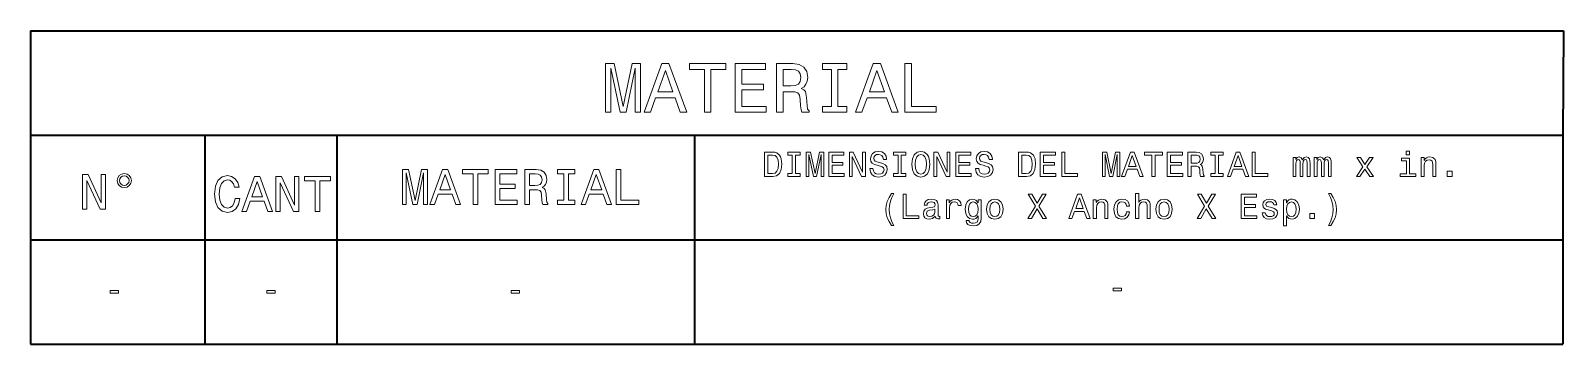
# Model space of a CAD drawing. Extents: x 14 to 2196, y -1968 to 1826.
# Drawn here: x 1814.6 to 2034.6, y 337.6 to 382.6 of the extents above; entities that cross this region are included whole.
import ezdxf

# ---------------------------------------------------------------- set-up
doc = ezdxf.new("R2010")
doc.units = 0

msp = doc.modelspace()

# ---------------------------------------------------------------- linework, layer by layer
at = {"color": 7, "lineweight": 35}
for p, q in [((1814.600342, 382.605743), (2034.600342, 382.605743)), ((1814.600342, 382.605743), (1814.600342, 367.605743)), ((2034.600342, 382.605743), (2034.520386, 367.605743)), ((1814.600342, 367.605743), (2034.520386, 367.605743)), ((1814.600342, 367.605743), (1814.600342, 337.605743)), ((1839.600342, 367.605743), (1839.600342, 337.605743)), ((1858.552002, 367.605743), (1858.552002, 337.605743)), ((1909.886597, 367.605743), (1909.886597, 337.605743)), ((2034.520386, 367.605743), (2034.520386, 337.605743)), ((1814.600342, 352.605743), (2034.520386, 352.605743)), ((1814.600342, 337.605743), (2034.520386, 337.605743))]:
    msp.add_line(p, q, dxfattribs=at)
at = {"color": 7, "lineweight": 13}
for points in [[(1897.114746, 370.892487), (1897.891357, 370.892487), (1897.891357, 377.246948), (1899.202637, 370.892487), (1900.070068, 370.892487), (1901.371216, 377.246948), (1901.371216, 370.892487), (1902.157959, 370.892487), (1902.157959, 377.892487), (1900.92749, 377.892487), (1899.636353, 371.719574), (1898.355347, 377.892487), (1897.114746, 377.892487)], [(1902.64209, 370.892487), (1903.570068, 370.892487), (1904.306396, 372.950134), (1907.100342, 372.950134), (1907.83667, 370.892487), (1908.78479, 370.892487), (1906.222778, 377.902588), (1905.19397, 377.902588)], [(1904.62915, 373.807465), (1905.708374, 376.893921), (1906.78772, 373.807465)], [(1911.316528, 370.892487), (1912.244385, 370.892487), (1912.244385, 377.045227), (1914.362549, 377.045227), (1914.362549, 377.892487), (1909.188232, 377.892487), (1909.188232, 377.045227), (1911.316528, 377.045227)], [(1915.734375, 370.892487), (1920.172363, 370.892487), (1920.172363, 371.739746), (1916.662354, 371.739746), (1916.662354, 374.110077), (1919.789062, 374.110077), (1919.789062, 374.947235), (1916.662354, 374.947235), (1916.662354, 377.045227), (1920.091675, 377.045227), (1920.091675, 377.892487), (1915.734375, 377.892487)], [(1921.675293, 370.892487), (1922.613281, 370.892487), (1922.613281, 373.847809), (1923.571533, 373.847809), (1924.277588, 373.817566), (1924.721436, 373.676361), (1924.963501, 373.343506), (1925.064331, 372.748383), (1925.114746, 371.840607), (1925.175293, 371.245514), (1925.296265, 370.892487), (1926.355347, 370.892487), (1926.355347, 371.084137), (1926.123413, 371.366547), (1926.042725, 371.891052), (1925.972046, 373.020721), (1925.800659, 373.85791), (1925.568604, 374.120148), (1925.205566, 374.311798), (1925.609009, 374.563965), (1925.891357, 374.916992), (1926.072998, 375.360779), (1926.133545, 375.895355), (1925.99231, 376.742645), (1925.588867, 377.378082), (1924.923096, 377.761353), (1924.015381, 377.892487), (1921.675293, 377.892487)], [(1923.753052, 377.035126), (1924.368408, 376.974609), (1924.802124, 376.78299), (1925.074463, 376.429962), (1925.165161, 375.875183), (1925.064331, 375.290192), (1924.791992, 374.937164), (1924.328003, 374.755585), (1923.692505, 374.70517), (1922.613281, 374.70517), (1922.613281, 377.035126)], [(1929.532593, 371.739746), (1928.241577, 371.739746), (1928.241577, 370.892487), (1931.751587, 370.892487), (1931.751587, 371.739746), (1930.460571, 371.739746), (1930.460571, 377.045227), (1931.751587, 377.045227), (1931.751587, 377.892487), (1928.241577, 377.892487), (1928.241577, 377.045227), (1929.532593, 377.045227)], [(1933.002319, 370.892487), (1933.930298, 370.892487), (1934.666626, 372.950134), (1937.460571, 372.950134), (1938.196899, 370.892487), (1939.14502, 370.892487), (1936.583008, 377.902588), (1935.554199, 377.902588)], [(1934.98938, 373.807465), (1936.068604, 376.893921), (1937.147949, 373.807465)], [(1940.09314, 370.892487), (1944.591675, 370.892487), (1944.591675, 371.739746), (1941.021118, 371.739746), (1941.021118, 377.892487), (1940.09314, 377.892487)], [(1935.501587, 362.838989), (1935.042725, 362.838989), (1935.143555, 362.304413), (1935.395752, 361.911041), (1935.784058, 361.673981), (1936.308594, 361.588257), (1936.828003, 361.668945), (1937.216309, 361.890869), (1937.463501, 362.238831), (1937.554199, 362.697784), (1937.478638, 363.111328), (1937.266724, 363.378601), (1936.923828, 363.555115), (1936.464844, 363.686249), (1936.071533, 363.782074), (1935.814331, 363.893005), (1935.668091, 364.054413), (1935.622681, 364.306549), (1935.668091, 364.533508), (1935.799194, 364.704987), (1936.000977, 364.820984), (1936.27832, 364.861328), (1936.560669, 364.810883), (1936.782593, 364.674713), (1936.928833, 364.447784), (1936.999512, 364.140137), (1937.458374, 364.140137), (1937.458374, 364.150208), (1937.377686, 364.624298), (1937.140747, 364.977295), (1936.767456, 365.199219), (1936.263184, 365.274872), (1935.809326, 365.199219), (1935.456299, 364.987396), (1935.229248, 364.659576), (1935.14856, 364.235962), (1935.214233, 363.857727), (1935.405762, 363.600494), (1935.708374, 363.429047), (1936.121948, 363.297913), (1936.530518, 363.181915), (1936.838135, 363.070984), (1937.024658, 362.909576), (1937.09021, 362.647339), (1937.029785, 362.380035), (1936.873413, 362.178314), (1936.636353, 362.052246), (1936.328735, 362.011902), (1935.98584, 362.067352), (1935.723511, 362.22876), (1935.557129, 362.490997)], [(1941.074463, 363.434082), (1941.165161, 362.647339), (1941.42749, 362.067352), (1941.835938, 361.70929), (1942.370483, 361.588257), (1942.900024, 361.70929), (1943.313599, 362.067352), (1943.570801, 362.647339), (1943.666626, 363.434082), (1943.570801, 364.21579), (1943.459839, 364.533508), (1943.313599, 364.795746), (1942.900024, 365.153809), (1942.647949, 365.244598), (1942.370483, 365.279907), (1941.830933, 365.153809), (1941.422363, 364.800812), (1941.165161, 364.220825)], [(1950.681763, 362.838989), (1950.222778, 362.838989), (1950.32373, 362.304413), (1950.575806, 361.911041), (1950.964233, 361.673981), (1951.488647, 361.588257), (1952.008179, 361.668945), (1952.396484, 361.890869), (1952.643555, 362.238831), (1952.734375, 362.697784), (1952.658691, 363.111328), (1952.446899, 363.378601), (1952.104004, 363.555115), (1951.64502, 363.686249), (1951.251587, 363.782074), (1950.994385, 363.893005), (1950.848145, 364.054413), (1950.802734, 364.306549), (1950.848145, 364.533508), (1950.979248, 364.704987), (1951.18103, 364.820984), (1951.458374, 364.861328), (1951.740845, 364.810883), (1951.962769, 364.674713), (1952.109009, 364.447784), (1952.179565, 364.140137), (1952.63855, 364.140137), (1952.63855, 364.150208), (1952.557861, 364.624298), (1952.320801, 364.977295), (1951.947632, 365.199219), (1951.443237, 365.274872), (1950.98938, 365.199219), (1950.636353, 364.987396), (1950.409424, 364.659576), (1950.328735, 364.235962), (1950.394287, 363.857727), (1950.585938, 363.600494), (1950.88855, 363.429047), (1951.302124, 363.297913), (1951.710571, 363.181915), (1952.018188, 363.070984), (1952.204834, 362.909576), (1952.270386, 362.647339), (1952.209839, 362.380035), (1952.053467, 362.178314), (1951.816528, 362.052246), (1951.508789, 362.011902), (1951.165894, 362.067352), (1950.903687, 362.22876), (1950.737183, 362.490997)], [(2012.526855, 365.305115), (2012.057861, 365.305115), (2012.057861, 364.800812), (2012.526855, 364.800812)], [(1921.113281, 365.184082), (1919.948364, 365.184082), (1919.948364, 361.684082), (1921.113281, 361.684082), (1921.662964, 361.795044), (1922.071533, 362.132935), (1922.32373, 362.682648), (1922.414429, 363.434082), (1922.33374, 364.200653), (1922.23291, 364.503235), (1922.091675, 364.745331), (1921.683228, 365.07312), (1921.415894, 365.153809)], [(1921.078003, 364.765503), (1921.461304, 364.68985), (1921.723511, 364.457855), (1921.879883, 364.044312), (1921.930298, 363.434082), (1921.874878, 362.844025), (1921.718506, 362.430481), (1921.451172, 362.18335), (1921.078003, 362.102661), (1920.417358, 362.102661), (1920.417358, 364.765503)], [(1923.922363, 362.107727), (1923.276855, 362.107727), (1923.276855, 361.684082), (1925.03186, 361.684082), (1925.03186, 362.107727), (1924.386353, 362.107727), (1924.386353, 364.760437), (1925.03186, 364.760437), (1925.03186, 365.184082), (1923.276855, 365.184082), (1923.276855, 364.760437), (1923.922363, 364.760437)], [(1925.929565, 361.684082), (1926.317871, 361.684082), (1926.317871, 364.861328), (1926.973511, 361.684082), (1927.407227, 361.684082), (1928.057861, 364.861328), (1928.057861, 361.684082), (1928.451172, 361.684082), (1928.451172, 365.184082), (1927.835938, 365.184082), (1927.19043, 362.097626), (1926.549927, 365.184082), (1925.929565, 365.184082)], [(1929.167358, 361.684082), (1931.386353, 361.684082), (1931.386353, 362.107727), (1929.631348, 362.107727), (1929.631348, 363.292877), (1931.194702, 363.292877), (1931.194702, 363.711456), (1929.631348, 363.711456), (1929.631348, 364.760437), (1931.346069, 364.760437), (1931.346069, 365.184082), (1929.167358, 365.184082)], [(1932.112549, 361.684082), (1932.531128, 361.684082), (1932.531128, 364.55368), (1933.872681, 361.684082), (1934.412354, 361.684082), (1934.412354, 365.184082), (1933.988647, 365.184082), (1933.988647, 362.314484), (1932.662354, 365.184082), (1932.112549, 365.184082)], [(1939.102539, 362.107727), (1938.457031, 362.107727), (1938.457031, 361.684082), (1940.212036, 361.684082), (1940.212036, 362.107727), (1939.566528, 362.107727), (1939.566528, 364.760437), (1940.212036, 364.760437), (1940.212036, 365.184082), (1938.457031, 365.184082), (1938.457031, 364.760437), (1939.102539, 364.760437)], [(1941.558594, 363.434082), (1941.614014, 364.044312), (1941.780518, 364.493164), (1942.03772, 364.765503), (1942.370483, 364.861328), (1942.698364, 364.765503), (1942.955566, 364.488129), (1943.121948, 364.039276), (1943.182495, 363.434082), (1943.121948, 362.823853), (1942.955566, 362.375), (1942.698364, 362.102661), (1942.370483, 362.011902), (1942.03772, 362.102661), (1941.780518, 362.375), (1941.614014, 362.818817)], [(1944.256714, 361.684082), (1944.675293, 361.684082), (1944.675293, 364.55368), (1946.016724, 361.684082), (1946.556396, 361.684082), (1946.556396, 365.184082), (1946.132812, 365.184082), (1946.132812, 362.314484), (1944.806396, 365.184082), (1944.256714, 365.184082)], [(1947.383423, 361.684082), (1949.602539, 361.684082), (1949.602539, 362.107727), (1947.847412, 362.107727), (1947.847412, 363.292877), (1949.410889, 363.292877), (1949.410889, 363.711456), (1947.847412, 363.711456), (1947.847412, 364.760437), (1949.562134, 364.760437), (1949.562134, 365.184082), (1947.383423, 365.184082)], [(1957.545532, 365.184082), (1956.380615, 365.184082), (1956.380615, 361.684082), (1957.545532, 361.684082), (1958.095337, 361.795044), (1958.503784, 362.132935), (1958.755981, 362.682648), (1958.84668, 363.434082), (1958.765991, 364.200653), (1958.665161, 364.503235), (1958.523926, 364.745331), (1958.115479, 365.07312), (1957.848145, 365.153809)], [(1957.510254, 364.765503), (1957.893555, 364.68985), (1958.155762, 364.457855), (1958.312134, 364.044312), (1958.362549, 363.434082), (1958.307129, 362.844025), (1958.150757, 362.430481), (1957.883423, 362.18335), (1957.510254, 362.102661), (1956.849609, 362.102661), (1956.849609, 364.765503)], [(1959.527588, 361.684082), (1961.746582, 361.684082), (1961.746582, 362.107727), (1959.991577, 362.107727), (1959.991577, 363.292877), (1961.554932, 363.292877), (1961.554932, 363.711456), (1959.991577, 363.711456), (1959.991577, 364.760437), (1961.706299, 364.760437), (1961.706299, 365.184082), (1959.527588, 365.184082)], [(1962.598877, 361.684082), (1964.848145, 361.684082), (1964.848145, 362.107727), (1963.062866, 362.107727), (1963.062866, 365.184082), (1962.598877, 365.184082)], [(1968.43396, 361.684082), (1968.822266, 361.684082), (1968.822266, 364.861328), (1969.477905, 361.684082), (1969.911621, 361.684082), (1970.562134, 364.861328), (1970.562134, 361.684082), (1970.955566, 361.684082), (1970.955566, 365.184082), (1970.34021, 365.184082), (1969.694702, 362.097626), (1969.054199, 365.184082), (1968.43396, 365.184082)], [(1971.197632, 361.684082), (1971.661621, 361.684082), (1972.029785, 362.712891), (1973.426758, 362.712891), (1973.794922, 361.684082), (1974.268921, 361.684082), (1972.987915, 365.189117), (1972.473511, 365.189117)], [(1972.191162, 363.141571), (1972.730713, 364.684814), (1973.270386, 363.141571)], [(1975.53479, 361.684082), (1975.998779, 361.684082), (1975.998779, 364.760437), (1977.057861, 364.760437), (1977.057861, 365.184082), (1974.470703, 365.184082), (1974.470703, 364.760437), (1975.53479, 364.760437)], [(1977.743652, 361.684082), (1979.962769, 361.684082), (1979.962769, 362.107727), (1978.207642, 362.107727), (1978.207642, 363.292877), (1979.771118, 363.292877), (1979.771118, 363.711456), (1978.207642, 363.711456), (1978.207642, 364.760437), (1979.922363, 364.760437), (1979.922363, 365.184082), (1977.743652, 365.184082)], [(1980.714111, 361.684082), (1981.183228, 361.684082), (1981.183228, 363.161743), (1981.662354, 363.161743), (1982.015259, 363.146606), (1982.237183, 363.076019), (1982.358276, 362.909576), (1982.408691, 362.61203), (1982.43396, 362.158142), (1982.464111, 361.860596), (1982.524658, 361.684082), (1983.054199, 361.684082), (1983.054199, 361.779907), (1982.938232, 361.921112), (1982.897827, 362.18335), (1982.862549, 362.748199), (1982.776855, 363.166779), (1982.660889, 363.297913), (1982.479248, 363.393738), (1982.68103, 363.519806), (1982.822266, 363.69632), (1982.912964, 363.918243), (1982.943237, 364.185516), (1982.872681, 364.609161), (1982.670898, 364.92688), (1982.338135, 365.11853), (1981.884155, 365.184082), (1980.714111, 365.184082)], [(1981.753052, 364.755402), (1982.060669, 364.725159), (1982.277588, 364.629333), (1982.413696, 364.45282), (1982.459106, 364.175446), (1982.408691, 363.882935), (1982.272461, 363.706421), (1982.040527, 363.615631), (1981.722778, 363.590424), (1981.183228, 363.590424), (1981.183228, 364.755402)], [(1984.642822, 362.107727), (1983.997314, 362.107727), (1983.997314, 361.684082), (1985.752319, 361.684082), (1985.752319, 362.107727), (1985.106812, 362.107727), (1985.106812, 364.760437), (1985.752319, 364.760437), (1985.752319, 365.184082), (1983.997314, 365.184082), (1983.997314, 364.760437), (1984.642822, 364.760437)], [(1986.377686, 361.684082), (1986.841675, 361.684082), (1987.209839, 362.712891), (1988.606812, 362.712891), (1988.974976, 361.684082), (1989.448975, 361.684082), (1988.168091, 365.189117), (1987.653687, 365.189117)], [(1987.371216, 363.141571), (1987.910889, 364.684814), (1988.450439, 363.141571)], [(1989.923096, 361.684082), (1992.172363, 361.684082), (1992.172363, 362.107727), (1990.387085, 362.107727), (1990.387085, 365.184082), (1989.923096, 365.184082)], [(1995.798462, 361.684082), (1996.207031, 361.684082), (1996.207031, 363.494598), (1996.232178, 363.766937), (1996.307861, 363.963623), (1996.423828, 364.07962), (1996.575073, 364.125), (1996.696167, 364.084656), (1996.776855, 363.983795), (1996.817139, 363.812317), (1996.832275, 363.585388), (1996.832275, 361.684082), (1997.215576, 361.684082), (1997.215576, 363.494598), (1997.240845, 363.761902), (1997.316528, 363.958588), (1997.4375, 364.07962), (1997.588867, 364.125), (1997.709839, 364.084656), (1997.790527, 363.983795), (1997.840942, 363.585388), (1997.840942, 361.684082), (1998.249512, 361.684082), (1998.249512, 363.555115), (1998.224243, 363.943451), (1998.143555, 364.240997), (1997.982178, 364.422546), (1997.719971, 364.488129), (1997.412354, 364.387238), (1997.175293, 364.094757), (1996.988647, 364.382202), (1996.676025, 364.488129), (1996.38855, 364.387238), (1996.191895, 364.104828), (1996.191895, 364.392303), (1995.798462, 364.392303)], [(1998.834473, 361.684082), (1999.243042, 361.684082), (1999.243042, 363.494598), (1999.268188, 363.766937), (1999.343872, 363.963623), (1999.459839, 364.07962), (1999.611206, 364.125), (1999.732178, 364.084656), (1999.812866, 363.983795), (1999.853271, 363.812317), (1999.868408, 363.585388), (1999.868408, 361.684082), (2000.251587, 361.684082), (2000.251587, 363.494598), (2000.276855, 363.761902), (2000.352539, 363.958588), (2000.473511, 364.07962), (2000.624878, 364.125), (2000.74585, 364.084656), (2000.826538, 363.983795), (2000.876953, 363.585388), (2000.876953, 361.684082), (2001.285522, 361.684082), (2001.285522, 363.555115), (2001.260254, 363.943451), (2001.179565, 364.240997), (2001.018188, 364.422546), (2000.755981, 364.488129), (2000.448364, 364.387238), (2000.211304, 364.094757), (2000.024658, 364.382202), (1999.712036, 364.488129), (1999.424561, 364.387238), (1999.227905, 364.104828), (1999.227905, 364.392303), (1998.834473, 364.392303)], [(2005.405762, 361.684082), (2006.101807, 362.738129), (2006.817871, 361.684082), (2007.352539, 361.684082), (2006.384155, 363.081055), (2007.296997, 364.392303), (2006.782593, 364.392303), (2006.121948, 363.408875), (2005.461304, 364.392303), (2004.936768, 364.392303), (2005.834473, 363.076019), (2004.886353, 361.684082)], [(2012.511719, 362.057281), (2012.511719, 364.301514), (2011.371948, 364.301514), (2011.371948, 363.923279), (2012.067871, 363.923279), (2012.067871, 362.057281), (2011.160156, 362.057281), (2011.160156, 361.684082), (2013.429565, 361.684082), (2013.429565, 362.057281)], [(2014.191162, 361.684082), (2014.634888, 361.684082), (2014.634888, 363.247498), (2014.680298, 363.60556), (2014.826538, 363.867798), (2015.053467, 364.029175), (2015.356079, 364.089691), (2015.598145, 364.039276), (2015.749512, 363.903107), (2015.825195, 363.676147), (2015.850342, 363.373566), (2015.850342, 361.684082), (2016.294189, 361.684082), (2016.294189, 363.464355), (2016.273926, 363.822418), (2016.183228, 364.119965), (2015.88562, 364.392303), (2015.421631, 364.488129), (2015.164429, 364.45282), (2014.947632, 364.356995), (2014.760986, 364.195618), (2014.614746, 363.97876), (2014.614746, 364.392303), (2014.191162, 364.392303)], [(1822.062256, 356.986877), (1822.660278, 356.986877), (1822.660278, 361.086304), (1824.576782, 356.986877), (1825.347656, 356.986877), (1825.347656, 361.986877), (1824.742432, 361.986877), (1824.742432, 357.887451), (1822.847656, 361.986877), (1822.062256, 361.986877)], [(1828.042114, 362.109344), (1827.645874, 362.03009), (1827.321655, 361.813965), (1827.105591, 361.489746), (1827.026245, 361.093506), (1827.098389, 360.697266), (1827.314453, 360.380249), (1827.638672, 360.164124), (1828.042114, 360.084869), (1828.445557, 360.164124), (1828.762573, 360.387451), (1828.97876, 360.704468), (1829.057983, 361.093506), (1828.971558, 361.489746), (1828.755371, 361.813965), (1828.431152, 362.03009)], [(1828.042114, 361.777954), (1828.308716, 361.720306), (1828.524902, 361.576202), (1828.668945, 361.360077), (1828.726562, 361.100708), (1828.668945, 360.834137), (1828.524902, 360.610809), (1828.308716, 360.459503), (1828.042114, 360.409058), (1827.768311, 360.459503), (1827.552246, 360.610809), (1827.408081, 360.826935), (1827.357666, 361.100708), (1827.408081, 361.360077), (1827.559448, 361.576202), (1827.775513, 361.720306)], [(1843.936035, 358.526489), (1843.791992, 357.921295), (1843.554199, 357.489014), (1843.222778, 357.222443), (1842.83374, 357.135986), (1842.365479, 357.265686), (1841.998047, 357.654724), (1841.753052, 358.288727), (1841.673828, 359.167694), (1841.753052, 360.039459), (1841.990845, 360.680664), (1842.358276, 361.069702), (1842.83374, 361.206604), (1843.179565, 361.134552), (1843.474976, 360.932831), (1843.705566, 360.608612), (1843.864014, 360.161926), (1844.548462, 360.161926), (1844.332275, 360.846375), (1843.957642, 361.365112), (1843.446167, 361.689301), (1842.83374, 361.804596), (1842.070068, 361.624481), (1841.48645, 361.120148), (1841.111816, 360.291626), (1840.982178, 359.167694), (1841.111816, 358.043762), (1841.48645, 357.21524), (1842.070068, 356.703705), (1842.83374, 356.530792), (1843.503784, 356.667694), (1844.044189, 357.04953), (1844.426025, 357.676331), (1844.627686, 358.526489)], [(1844.915894, 356.667694), (1845.578735, 356.667694), (1846.104614, 358.137421), (1848.100342, 358.137421), (1848.626221, 356.667694), (1849.303467, 356.667694), (1847.473511, 361.674896), (1846.738647, 361.674896)], [(1846.335205, 358.749817), (1847.106079, 360.954437), (1847.876953, 358.749817)], [(1849.800659, 356.667694), (1850.39856, 356.667694), (1850.39856, 360.76712), (1852.315063, 356.667694), (1853.085938, 356.667694), (1853.085938, 361.667694), (1852.480713, 361.667694), (1852.480713, 357.568268), (1850.585938, 361.667694), (1849.800659, 361.667694)], [(1855.449097, 356.667694), (1856.111816, 356.667694), (1856.111816, 361.0625), (1857.624878, 361.0625), (1857.624878, 361.667694), (1853.928833, 361.667694), (1853.928833, 361.0625), (1855.449097, 361.0625)], [(1867.967773, 357.667694), (1868.522583, 357.667694), (1868.522583, 362.206604), (1869.459106, 357.667694), (1870.078735, 357.667694), (1871.008179, 362.206604), (1871.008179, 357.667694), (1871.570068, 357.667694), (1871.570068, 362.667694), (1870.691162, 362.667694), (1869.768921, 358.258484), (1868.854004, 362.667694), (1867.967773, 362.667694)], [(1871.915894, 357.667694), (1872.578735, 357.667694), (1873.104614, 359.137421), (1875.100342, 359.137421), (1875.626221, 357.667694), (1876.303467, 357.667694), (1874.473511, 362.674896), (1873.738647, 362.674896)], [(1873.335205, 359.749817), (1874.106079, 361.954437), (1874.876953, 359.749817)], [(1878.111816, 357.667694), (1878.774658, 357.667694), (1878.774658, 362.0625), (1880.28772, 362.0625), (1880.28772, 362.667694), (1876.591675, 362.667694), (1876.591675, 362.0625), (1878.111816, 362.0625)], [(1881.267456, 357.667694), (1884.4375, 357.667694), (1884.4375, 358.272888), (1881.930298, 358.272888), (1881.930298, 359.965973), (1884.163696, 359.965973), (1884.163696, 360.563934), (1881.930298, 360.563934), (1881.930298, 362.0625), (1884.379883, 362.0625), (1884.379883, 362.667694), (1881.267456, 362.667694)], [(1885.510986, 357.667694), (1886.18103, 357.667694), (1886.18103, 359.778656), (1886.865479, 359.778656), (1887.369751, 359.757019), (1887.686768, 359.656158), (1887.859741, 359.418427), (1887.931763, 358.993347), (1887.967773, 358.34494), (1888.010986, 357.919861), (1888.097412, 357.667694), (1888.854004, 357.667694), (1888.854004, 357.804596), (1888.688232, 358.006317), (1888.630615, 358.380951), (1888.5802, 359.187866), (1888.457642, 359.785858), (1888.291992, 359.973175), (1888.032593, 360.110046), (1888.320801, 360.290161), (1888.522583, 360.542328), (1888.652222, 360.859344), (1888.695435, 361.24118), (1888.594604, 361.846375), (1888.306396, 362.300262), (1887.830933, 362.574036), (1887.182495, 362.667694), (1885.510986, 362.667694)], [(1886.995117, 362.055298), (1887.434692, 362.012085), (1887.744385, 361.875183), (1887.938965, 361.623016), (1888.003784, 361.226776), (1887.931763, 360.808899), (1887.737183, 360.556732), (1887.405762, 360.427063), (1886.951904, 360.391052), (1886.18103, 360.391052), (1886.18103, 362.055298)], [(1891.123413, 358.272888), (1890.201172, 358.272888), (1890.201172, 357.667694), (1892.708374, 357.667694), (1892.708374, 358.272888), (1891.786255, 358.272888), (1891.786255, 362.0625), (1892.708374, 362.0625), (1892.708374, 362.667694), (1890.201172, 362.667694), (1890.201172, 362.0625), (1891.123413, 362.0625)], [(1893.601807, 357.667694), (1894.264648, 357.667694), (1894.790527, 359.137421), (1896.786255, 359.137421), (1897.312134, 357.667694), (1897.98938, 357.667694), (1896.159424, 362.674896), (1895.424561, 362.674896)], [(1895.021118, 359.749817), (1895.791992, 361.954437), (1896.562866, 359.749817)], [(1898.666626, 357.667694), (1901.879883, 357.667694), (1901.879883, 358.272888), (1899.329468, 358.272888), (1899.329468, 362.667694), (1898.666626, 362.667694)], [(2017.923096, 361.684082), (2018.619141, 361.684082), (2018.619141, 362.435516), (2017.923096, 362.435516)], [(1938.18457, 354.663879), (1938.502319, 354.663879), (1938.214844, 355.198486), (1938.013184, 355.75827), (1937.887085, 356.348328), (1937.84668, 356.94342), (1937.887085, 357.538544), (1938.013184, 358.123535), (1938.214844, 358.688385), (1938.502319, 359.222961), (1938.18457, 359.222961), (1937.816528, 358.668213), (1937.559326, 358.1185), (1937.407959, 357.543579), (1937.362549, 356.94342), (1937.407959, 356.338257), (1937.559326, 355.768372), (1937.816528, 355.218658)], [(1939.828735, 355.637238), (1942.078003, 355.637238), (1942.078003, 356.060883), (1940.292725, 356.060883), (1940.292725, 359.137238), (1939.828735, 359.137238)], [(1957.732178, 355.637238), (1958.261719, 355.637238), (1959.063599, 357.054382), (1959.880615, 355.637238), (1960.415161, 355.637238), (1959.320801, 357.437683), (1960.359741, 359.142273), (1959.850342, 359.142273), (1959.078735, 357.846161), (1958.322266, 359.142273), (1957.792725, 359.142273), (1958.826538, 357.432617)], [(1963.607544, 355.637238), (1964.071533, 355.637238), (1964.439697, 356.666046), (1965.83667, 356.666046), (1966.204834, 355.637238), (1966.678833, 355.637238), (1965.397827, 359.142273), (1964.883423, 359.142273)], [(1964.601074, 357.094727), (1965.140625, 358.63797), (1965.680298, 357.094727)], [(1973.204834, 355.637238), (1973.64856, 355.637238), (1973.64856, 357.200653), (1973.69397, 357.558716), (1973.84021, 357.820953), (1974.067139, 357.98233), (1974.369751, 358.042847), (1974.611816, 357.992432), (1974.763184, 357.856262), (1974.838867, 357.629303), (1974.864014, 357.326721), (1974.864014, 355.637238), (1975.307861, 355.637238), (1975.307861, 357.417511), (1975.287598, 357.775574), (1975.196899, 358.07312), (1974.899292, 358.345459), (1974.435303, 358.441284), (1974.183228, 358.405975), (1973.966309, 358.31015), (1973.78479, 358.158844), (1973.64856, 357.952087), (1973.64856, 359.25827), (1973.204834, 359.25827)], [(1982.020386, 355.637238), (1982.549927, 355.637238), (1983.351807, 357.054382), (1984.168823, 355.637238), (1984.703369, 355.637238), (1983.609009, 357.437683), (1984.647827, 359.142273), (1984.13855, 359.142273), (1983.366943, 357.846161), (1982.610474, 359.142273), (1982.080933, 359.142273), (1983.114746, 357.432617)], [(1988.369751, 355.637238), (1990.588745, 355.637238), (1990.588745, 356.060883), (1988.83374, 356.060883), (1988.83374, 357.246033), (1990.397217, 357.246033), (1990.397217, 357.664612), (1988.83374, 357.664612), (1988.83374, 358.713593), (1990.548462, 358.713593), (1990.548462, 359.137238), (1988.369751, 359.137238)], [(2001.209839, 354.663879), (2001.572998, 355.218658), (2001.8302, 355.768372), (2001.981445, 356.338257), (2002.03186, 356.94342), (2001.981445, 357.543579), (2001.8302, 358.1185), (2001.572998, 358.668213), (2001.209839, 359.222961), (2000.89209, 359.222961), (2001.174561, 358.688385), (2001.376221, 358.123535), (2001.497314, 357.538544), (2001.542725, 356.94342), (2001.497314, 356.348328), (2001.376221, 355.75827), (2001.169434, 355.198486), (2000.89209, 354.663879)], [(1944.453369, 355.990265), (1944.453369, 355.975128), (1944.478638, 355.80365), (1944.554199, 355.682617), (1944.871948, 355.586792), (1945.119019, 355.627136), (1945.119019, 355.970093), (1945.013184, 355.954956), (1944.871948, 356.020508), (1944.84668, 356.22226), (1944.84668, 357.624268), (1944.786255, 357.98233), (1944.609741, 358.234497), (1944.302124, 358.385803), (1943.868286, 358.441284), (1943.444702, 358.380768), (1943.13208, 358.20929), (1942.935303, 357.941986), (1942.869751, 357.588959), (1942.869751, 357.558716), (1943.268188, 357.558716), (1943.303467, 357.770508), (1943.414429, 357.921814), (1943.596069, 358.012604), (1943.853271, 358.047913), (1944.100342, 358.022675), (1944.276855, 357.947021), (1944.382812, 357.815918), (1944.418091, 357.634369), (1944.397827, 357.422546), (1944.317139, 357.31662), (1944.115479, 357.266205), (1943.737183, 357.225861), (1943.303467, 357.135071), (1942.99585, 356.973694), (1942.814331, 356.721527), (1942.758789, 356.348328), (1942.809326, 356.015472), (1942.965576, 355.768372), (1943.217773, 355.61203), (1943.565796, 355.556549), (1944.03479, 355.662445)], [(1944.402954, 356.585358), (1944.342407, 356.32312), (1944.18103, 356.121399), (1943.938965, 355.990265), (1943.641357, 355.944885), (1943.449707, 355.970093), (1943.313599, 356.050781), (1943.227905, 356.191986), (1943.202637, 356.388672), (1943.222778, 356.565186), (1943.303467, 356.691284), (1943.626221, 356.832489), (1944.03479, 356.893005), (1944.402954, 357.014038)], [(1946.046997, 355.637238), (1946.490845, 355.637238), (1946.490845, 357.185516), (1946.536255, 357.558716), (1946.672363, 357.825989), (1946.894287, 357.987396), (1947.191895, 358.042847), (1947.413696, 358.007568), (1947.5802, 357.906677), (1947.68103, 357.735229), (1947.716309, 357.503235), (1948.165161, 357.503235), (1948.104614, 357.911743), (1947.938232, 358.204254), (1947.660889, 358.380768), (1947.282593, 358.441284), (1947.025391, 358.40094), (1946.803467, 358.300049), (1946.606812, 358.128601), (1946.450439, 357.896606), (1946.450439, 358.345459), (1946.046997, 358.345459)], [(1951.024658, 355.75827), (1951.024658, 358.345459), (1950.601074, 358.345459), (1950.601074, 357.906677), (1950.253052, 358.305115), (1950.04126, 358.405975), (1949.804199, 358.441284), (1949.37561, 358.340393), (1949.042725, 358.057983), (1948.825806, 357.604095), (1948.750244, 356.993866), (1948.825806, 356.378601), (1949.042725, 355.924713), (1949.37561, 355.637238), (1949.804199, 355.541412), (1950.046265, 355.576721), (1950.248047, 355.667511), (1950.601074, 356.050781), (1950.601074, 355.667511), (1950.560669, 355.364899), (1950.449707, 355.148041), (1950.237915, 355.021973), (1949.920166, 354.976562), (1949.642822, 355.006836), (1949.446167, 355.082489), (1949.3302, 355.213593), (1949.2948, 355.390106), (1948.866211, 355.390106), (1948.866211, 355.369934), (1948.931763, 355.04718), (1949.133423, 354.805115), (1949.456299, 354.648773), (1949.89502, 354.593292), (1950.419556, 354.668945), (1950.767456, 354.880768), (1950.964111, 355.248901)], [(1949.209106, 356.993866), (1949.254517, 357.442719), (1949.390625, 357.775574), (1949.602539, 357.97226), (1949.884888, 358.042847), (1950.182495, 357.97226), (1950.404419, 357.775574), (1950.540527, 357.442719), (1950.590942, 356.993866), (1950.540527, 356.534943), (1950.404419, 356.207123), (1950.182495, 356.005402), (1949.884888, 355.939819), (1949.602539, 356.005402), (1949.390625, 356.207123), (1949.254517, 356.539978)], [(1951.821533, 356.988831), (1951.902222, 356.373535), (1952.134155, 355.919647), (1952.502319, 355.637238), (1952.996582, 355.541412), (1953.48584, 355.637238), (1953.853882, 355.914612), (1954.085938, 356.3685), (1954.171631, 356.988831), (1954.085938, 357.604095), (1953.853882, 358.063019), (1953.48584, 358.340393), (1952.996582, 358.441284), (1952.502319, 358.340393), (1952.134155, 358.057983), (1951.902222, 357.604095)], [(1952.275391, 356.993866), (1952.320801, 357.447754), (1952.462036, 357.775574), (1952.688965, 357.977295), (1952.996582, 358.047913), (1953.299194, 357.977295), (1953.526123, 357.780609), (1953.667358, 357.447754), (1953.717773, 356.993866), (1953.667358, 356.534943), (1953.526123, 356.202087), (1953.299194, 356.000336), (1952.996582, 355.934784), (1952.688965, 356.000336), (1952.462036, 356.202087), (1952.320801, 356.534943)], [(1967.132812, 355.637238), (1967.576538, 355.637238), (1967.576538, 357.200653), (1967.621948, 357.558716), (1967.768188, 357.820953), (1967.995117, 357.98233), (1968.297729, 358.042847), (1968.539795, 357.992432), (1968.691162, 357.856262), (1968.766724, 357.629303), (1968.791992, 357.326721), (1968.791992, 355.637238), (1969.23584, 355.637238), (1969.23584, 357.417511), (1969.215576, 357.775574), (1969.124878, 358.07312), (1968.827271, 358.345459), (1968.363281, 358.441284), (1968.106079, 358.405975), (1967.889282, 358.31015), (1967.702637, 358.148773), (1967.556396, 357.931915), (1967.556396, 358.345459), (1967.132812, 358.345459)], [(1971.893555, 357.447754), (1972.332275, 357.447754), (1972.241577, 357.851227), (1972.024658, 358.168945), (1971.686768, 358.365631), (1971.248047, 358.441284), (1970.763916, 358.340393), (1970.395752, 358.057983), (1970.163696, 357.59906), (1970.083008, 356.983765), (1970.158691, 356.373535), (1970.38562, 355.919647), (1970.743652, 355.637238), (1971.23291, 355.541412), (1971.666626, 355.617065), (1972.004517, 355.828888), (1972.23645, 356.161743), (1972.337402, 356.60553), (1971.913696, 356.60553), (1971.838135, 356.32312), (1971.696899, 356.111298), (1971.495117, 355.980164), (1971.248047, 355.939819), (1970.94043, 356.005402), (1970.718506, 356.207123), (1970.582275, 356.534943), (1970.536987, 356.998901), (1970.582275, 357.452789), (1970.723511, 357.780609), (1970.950439, 357.98233), (1971.248047, 358.052948), (1971.510254, 358.007568), (1971.706909, 357.891571), (1971.838135, 357.699921)], [(1976.109741, 356.988831), (1976.19043, 356.373535), (1976.422363, 355.919647), (1976.790527, 355.637238), (1977.28479, 355.541412), (1977.773926, 355.637238), (1978.14209, 355.914612), (1978.374146, 356.3685), (1978.459839, 356.988831), (1978.374146, 357.604095), (1978.14209, 358.063019), (1977.773926, 358.340393), (1977.28479, 358.441284), (1976.790527, 358.340393), (1976.422363, 358.057983), (1976.19043, 357.604095)], [(1976.563599, 356.993866), (1976.609009, 357.447754), (1976.750244, 357.775574), (1976.977173, 357.977295), (1977.28479, 358.047913), (1977.587402, 357.977295), (1977.814331, 357.780609), (1977.955566, 357.447754), (1978.005981, 356.993866), (1977.955566, 356.534943), (1977.814331, 356.202087), (1977.587402, 356.000336), (1977.28479, 355.934784), (1976.977173, 356.000336), (1976.750244, 356.202087), (1976.609009, 356.534943)], [(1992.747314, 357.215759), (1992.318604, 357.31662), (1992.000854, 357.432617), (1991.89502, 357.669647), (1991.925293, 357.83609), (1992.031128, 357.957123), (1992.202637, 358.032776), (1992.449707, 358.063019), (1992.686768, 358.032776), (1992.873413, 357.941986), (1992.994385, 357.805817), (1993.0448, 357.624268), (1993.478516, 357.624268), (1993.478516, 357.634369), (1993.402954, 357.962158), (1993.196167, 358.21936), (1992.873413, 358.380768), (1992.449707, 358.441284), (1992.021118, 358.380768), (1991.708374, 358.214325), (1991.511719, 357.967194), (1991.451172, 357.654541), (1991.496582, 357.351929), (1991.637817, 357.140106), (1991.869751, 356.988831), (1992.207642, 356.882904), (1992.701904, 356.761871), (1993.004517, 356.635803), (1993.085205, 356.534943), (1993.115479, 356.383636), (1993.070068, 356.197021), (1992.948975, 356.055817), (1992.752319, 355.965057), (1992.490112, 355.934784), (1992.212769, 355.965057), (1992.010986, 356.070953), (1991.874878, 356.242432), (1991.819336, 356.479462), (1991.390625, 356.479462), (1991.461304, 356.075989), (1991.668091, 355.783478), (1991.99585, 355.606964), (1992.449707, 355.541412), (1992.923828, 355.606964), (1993.271851, 355.783478), (1993.483643, 356.065918), (1993.559204, 356.434082), (1993.503784, 356.751801), (1993.347412, 356.968658), (1993.09021, 357.109863)], [(1994.875488, 357.926849), (1994.875488, 358.345459), (1994.431763, 358.345459), (1994.431763, 354.588257), (1994.875488, 354.588257), (1994.875488, 356.050781), (1995.03186, 355.813751), (1995.208374, 355.65741), (1995.652222, 355.541412), (1996.075806, 355.637238), (1996.408691, 355.924713), (1996.625488, 356.378601), (1996.706177, 356.993866), (1996.625488, 357.604095), (1996.408691, 358.057983), (1996.075806, 358.340393), (1995.652222, 358.441284), (1995.410156, 358.411011), (1995.203369, 358.315186), (1995.026855, 358.153809)], [(1995.576538, 355.939819), (1995.279053, 356.005402), (1995.062134, 356.207123), (1994.926025, 356.534943), (1994.880615, 356.993866), (1994.926025, 357.447754), (1995.062134, 357.775574), (1995.279053, 357.97226), (1995.576538, 358.042847), (1995.848877, 357.97226), (1996.065796, 357.770508), (1996.201904, 357.442719), (1996.252319, 356.993866), (1996.201904, 356.539978), (1996.065796, 356.207123), (1995.848877, 356.005402)], [(1998.188965, 355.637238), (1998.884888, 355.637238), (1998.884888, 356.388672), (1998.188965, 356.388672)], [(1969.961548, 345.275391), (1971.182007, 345.275391), (1971.182007, 345.673798), (1969.961548, 345.673798)], [(1825.990234, 344.927429), (1827.210693, 344.927429), (1827.210693, 345.325836), (1825.990234, 345.325836)], [(1848.490112, 344.927429), (1849.710571, 344.927429), (1849.710571, 345.325836), (1848.490112, 345.325836)], [(1883.552856, 344.927429), (1884.773315, 344.927429), (1884.773315, 345.325836), (1883.552856, 345.325836)]]:
    msp.add_lwpolyline(points, close=True, dxfattribs=at)

doc.saveas('drawing.dxf')
